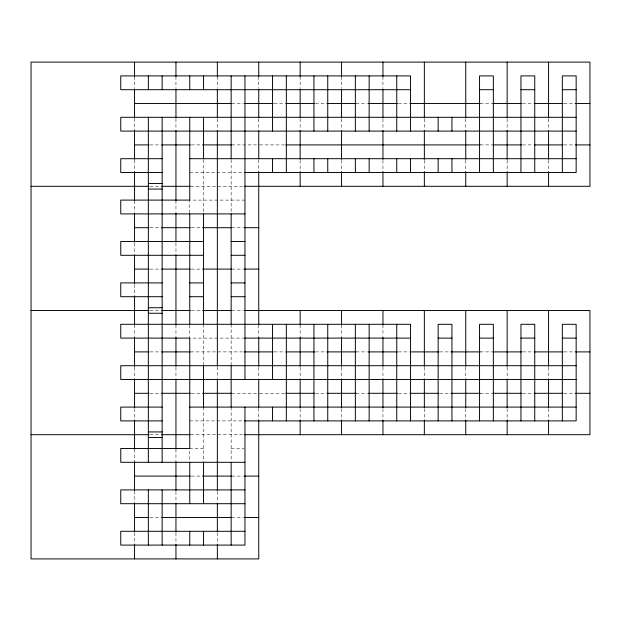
<?xml version="1.0" encoding="UTF-8"?>
<svg xmlns="http://www.w3.org/2000/svg" width="621" height="621" viewBox="0 0 621 621"><rect width="100%" height="100%" fill="white"/><g stroke="black" fill="none" stroke-linecap="round" stroke-linejoin="round"><path stroke-width="0.47" stroke-dasharray="3.1 2.33" d="M231.788 103.497L243.347 103.497M274.156 103.497L284.744 103.497M315.553 103.497L327.112 103.497M355.988 103.497L367.547 103.497M398.356 103.497L408.944 103.497M480.188 103.497L491.747 103.497M522.556 103.497L533.144 103.497M563.953 103.497L575.512 103.497M149.956 144.903L160.544 144.903M191.353 144.903L202.912 144.903M231.788 144.903L259.236 144.903M259.71 144.903L284.744 144.903M480.188 144.903L491.747 144.903M522.556 144.903L533.144 144.903M563.953 144.903L575.512 144.903M189.747 172.498L244.03 172.498M149.956 186.3L160.544 186.3M190.717 186.3L243.983 186.3M244.953 200.102L189.747 200.102L189.747 213.903M149.956 227.697L160.544 227.697M191.353 227.697L202.912 227.697M231.788 227.697L243.347 227.697M149.956 269.103L160.544 269.103M191.353 269.103L202.912 269.103M231.788 269.103L243.347 269.103M149.956 310.5L160.544 310.5M191.353 310.5L202.912 310.5M231.788 310.5L243.347 310.5M244.953 338.103L189.747 338.103L189.747 324.302M149.956 351.897L160.544 351.897M190.717 351.897L243.983 351.897M274.156 351.897L284.744 351.897M315.553 351.897L327.112 351.897M355.988 351.897L367.547 351.897M398.356 351.897L408.944 351.897M439.753 351.897L451.312 351.897M480.188 351.897L491.747 351.897M522.556 351.897L533.144 351.897M563.953 351.897L575.512 351.897M149.956 393.303L160.544 393.303M191.353 393.303L202.912 393.303M231.788 393.303L259.236 393.303M259.71 393.303L284.744 393.303M315.553 393.303L327.112 393.303M355.988 393.303L367.547 393.303M398.356 393.303L408.944 393.303M439.753 393.303L451.312 393.303M480.188 393.303L491.747 393.303M522.556 393.303L533.144 393.303M563.953 393.303L575.512 393.303M189.747 420.898L244.953 420.898M149.956 434.7L160.544 434.7M190.717 434.7L243.983 434.7M203.548 448.502L189.747 448.502L189.747 462.303M231.152 448.502L244.03 448.502M191.353 476.097L202.912 476.097M231.788 476.097L243.347 476.097M149.956 517.503L160.544 517.503M231.788 517.503L243.347 517.503M548.553 118.906L548.553 129.494M548.553 160.303L548.553 171.862M548.553 367.306L548.553 377.894M548.553 408.703L548.553 420.262M507.147 118.906L507.147 129.494M507.147 160.303L507.147 171.862M507.147 367.306L507.147 377.894M507.147 408.703L507.147 420.262M465.75 118.906L465.75 129.494M465.75 160.303L465.75 171.862M465.75 367.306L465.75 377.894M465.75 408.703L465.75 420.262M424.353 118.906L424.353 129.494M424.353 160.303L424.353 171.862M424.353 367.306L424.353 377.894M424.353 408.703L424.353 420.262M382.947 76.538L382.947 88.097M382.947 118.906L382.947 129.494M382.947 160.303L382.947 171.862M382.947 324.938L382.947 336.497M382.947 367.306L382.947 377.894M382.947 408.703L382.947 420.262M341.55 76.538L341.55 88.097M341.55 118.906L341.55 129.494M341.55 160.303L341.55 171.862M341.55 324.938L341.55 336.497M341.55 367.306L341.55 377.894M341.55 408.703L341.55 420.262M300.153 76.538L300.153 88.097M300.153 118.906L300.153 129.494M300.153 160.303L300.153 171.862M300.153 324.938L300.153 336.497M300.153 367.306L300.153 377.894M300.153 408.703L300.153 420.262M258.747 76.538L258.747 88.097M258.747 118.906L258.747 129.89M258.747 159.907L258.747 171.862M258.747 324.938L258.747 336.497M258.747 367.306L258.747 378.29M258.747 408.308L258.747 420.262M231.152 159.62L231.152 213.903M231.152 324.302L231.152 365.699M231.152 407.097L231.152 461.38M217.35 76.538L217.35 88.097M217.35 118.906L217.35 129.494M217.35 366.91L217.35 377.894M217.35 491.506L217.35 502.094M217.35 532.903L217.35 544.462M203.548 159.62L203.548 213.903M203.548 324.302L203.548 365.699M203.548 407.097L203.548 462.303M175.953 76.538L175.953 88.097M175.953 118.906L175.953 129.494M175.953 200.738L175.953 212.297M175.953 243.106L175.953 253.694M175.953 324.938L175.953 336.497M175.953 367.306L175.953 377.894M175.953 449.138L175.953 460.697M175.953 491.506L175.953 502.094M175.953 532.903L175.953 544.462M134.547 76.538L134.547 88.298M134.547 118.378L134.547 130.022M134.547 160.102L134.547 171.862M134.547 200.738L134.547 212.297M134.547 243.106L134.547 253.694M134.547 284.503L134.547 296.062M134.547 324.938L134.547 336.497M134.547 367.306L134.547 377.894M134.547 408.703L134.547 420.262M134.547 449.138L134.547 460.898M134.547 490.978L134.547 502.622M134.547 532.702L134.547 544.462"/><path stroke-width="0.93" d="M410.551 89.703L120.753 89.703L120.753 75.902L410.551 75.902L410.551 131.101M479.552 89.703L493.353 89.703M520.949 89.703L534.751 89.703M562.347 89.703L576.148 89.703M134.547 103.497L231.788 103.497M244.309 103.497L273.193 103.497M285.707 103.497L314.591 103.497M327.112 103.497L355.988 103.497M368.509 103.497L397.393 103.497M409.907 103.497L480.188 103.497M492.709 103.497L521.593 103.497M534.107 103.497L562.991 103.497M575.512 103.497L589.95 103.497M576.148 117.299L120.753 117.299L120.753 131.101L576.148 131.101M134.547 144.903L148.993 144.903M161.507 144.903L190.391 144.903M202.912 144.903L231.788 144.903M285.707 144.903L480.188 144.903M492.709 144.903L521.593 144.903M534.107 144.903L562.991 144.903M575.512 144.903L589.95 144.903M162.151 158.697L120.753 158.697L120.753 172.498L162.151 172.498M189.747 158.697L576.148 158.697M244.472 172.498L576.148 172.498L576.148 75.902L562.347 75.902L562.347 172.498M148.349 183.537L162.151 183.537M31.05 186.3L148.993 186.3M161.507 186.3L190.391 186.3M244.309 186.3L589.95 186.3L589.95 62.1L31.05 62.1L31.05 558.9L258.747 558.9L258.747 420.262M148.349 189.063L162.151 189.063M244.953 213.903L120.753 213.903L120.753 200.102L189.747 200.102L189.747 117.299M134.547 227.697L148.993 227.697M161.507 227.697L190.391 227.697M202.912 227.697L231.788 227.697M244.309 227.697L258.747 227.697M203.548 241.499L120.753 241.499L120.753 255.301L203.548 255.301M231.152 241.499L244.953 241.499M231.152 255.301L244.953 255.301M134.547 269.103L148.993 269.103M161.507 269.103L190.391 269.103M202.912 269.103L231.788 269.103M244.309 269.103L258.747 269.103M162.151 282.897L120.753 282.897L120.753 296.698L162.151 296.698M189.747 282.897L203.548 282.897M231.152 282.897L244.953 282.897M189.747 296.698L203.548 296.698M231.152 296.698L244.953 296.698M148.349 307.737L162.151 307.737M31.05 310.5L148.993 310.5M161.507 310.5L190.391 310.5M202.912 310.5L231.788 310.5M244.309 310.5L589.95 310.5L589.95 434.7L244.309 434.7M148.349 313.263L162.151 313.263M244.953 338.103L410.551 338.103M438.147 338.103L451.948 338.103M479.552 338.103L493.353 338.103M520.949 338.103L534.751 338.103M562.347 338.103L576.148 338.103M134.547 351.897L148.993 351.897M161.507 351.897L190.391 351.897M244.309 351.897L273.193 351.897M285.707 351.897L314.591 351.897M327.112 351.897L355.988 351.897M368.509 351.897L397.393 351.897M409.907 351.897L438.791 351.897M451.312 351.897L480.188 351.897M492.709 351.897L521.593 351.897M534.107 351.897L562.991 351.897M575.512 351.897L589.95 351.897M576.148 365.699L120.753 365.699L120.753 379.501L576.148 379.501M134.547 393.303L148.993 393.303M161.507 393.303L190.391 393.303M202.912 393.303L231.788 393.303M285.707 393.303L314.591 393.303M327.112 393.303L355.988 393.303M368.509 393.303L397.393 393.303M409.907 393.303L438.791 393.303M451.312 393.303L480.188 393.303M492.709 393.303L521.593 393.303M534.107 393.303L562.991 393.303M575.512 393.303L589.95 393.303M162.151 407.097L120.753 407.097L120.753 420.898L162.151 420.898M189.747 407.097L576.148 407.097M244.472 420.898L576.148 420.898L576.148 324.302L562.347 324.302L562.347 420.898M148.349 431.937L162.151 431.937M31.05 434.7L148.993 434.7M161.507 434.7L190.391 434.7M148.349 437.463L162.151 437.463M244.953 462.303L120.753 462.303L120.753 448.502L189.747 448.502L189.747 338.103L120.753 338.103L120.753 324.302L410.551 324.302L410.551 420.898M134.547 476.097L190.391 476.097M202.912 476.097L231.788 476.097M244.309 476.097L258.747 476.097M244.953 489.899L120.753 489.899L120.753 503.701L244.953 503.701M134.547 517.503L148.993 517.503M161.507 517.503L231.788 517.503M244.309 517.503L258.747 517.503M244.953 531.297L120.753 531.297L120.753 545.098L244.953 545.098L244.953 407.097M548.553 62.1L548.553 117.943M548.553 130.457L548.553 159.341M548.553 171.862L548.553 186.3M548.553 310.5L548.553 366.343M548.553 378.857L548.553 407.741M548.553 420.262L548.553 434.7M534.751 172.498L534.751 75.902L520.949 75.902L520.949 172.498M534.751 420.898L534.751 324.302L520.949 324.302L520.949 420.898M507.147 62.1L507.147 117.943M507.147 130.457L507.147 159.341M507.147 171.862L507.147 186.3M507.147 310.5L507.147 366.343M507.147 378.857L507.147 407.741M507.147 420.262L507.147 434.7M493.353 172.498L493.353 75.902L479.552 75.902L479.552 172.498M493.353 420.898L493.353 324.302L479.552 324.302L479.552 420.898M465.75 62.1L465.75 117.943M465.75 130.457L465.75 159.341M465.75 171.862L465.75 186.3M465.75 310.5L465.75 366.343M465.75 378.857L465.75 407.741M465.75 420.262L465.75 434.7M451.948 117.299L451.948 131.101M451.948 158.697L451.948 172.498M451.948 420.898L451.948 324.302L438.147 324.302L438.147 420.898M438.147 117.299L438.147 131.101M438.147 158.697L438.147 172.498M424.353 62.1L424.353 117.943M424.353 130.457L424.353 159.341M424.353 171.862L424.353 186.3M424.353 310.5L424.353 366.343M424.353 378.857L424.353 407.741M424.353 420.262L424.353 434.7M410.551 158.697L410.551 172.498M396.749 75.902L396.749 131.101M396.749 158.697L396.749 172.498M396.749 324.302L396.749 420.898M382.947 62.1L382.947 76.538M382.947 89.059L382.947 117.943M382.947 130.457L382.947 159.341M382.947 171.862L382.947 186.3M382.947 310.5L382.947 324.938M382.947 337.459L382.947 366.343M382.947 378.857L382.947 407.741M382.947 420.262L382.947 434.7M369.153 75.902L369.153 131.101M369.153 158.697L369.153 172.498M369.153 324.302L369.153 420.898M355.352 75.902L355.352 131.101M355.352 158.697L355.352 172.498M355.352 324.302L355.352 420.898M341.55 62.1L341.55 76.538M341.55 89.059L341.55 117.943M341.55 130.457L341.55 159.341M341.55 171.862L341.55 186.3M341.55 310.5L341.55 324.938M341.55 337.459L341.55 366.343M341.55 378.857L341.55 407.741M341.55 420.262L341.55 434.7M327.748 75.902L327.748 131.101M327.748 158.697L327.748 172.498M327.748 324.302L327.748 420.898M313.947 75.902L313.947 131.101M313.947 158.697L313.947 172.498M313.947 324.302L313.947 420.898M300.153 62.1L300.153 76.538M300.153 89.059L300.153 117.943M300.153 130.457L300.153 159.341M300.153 171.862L300.153 186.3M300.153 310.5L300.153 324.938M300.153 337.459L300.153 366.343M300.153 378.857L300.153 407.741M300.153 420.262L300.153 434.7M286.351 75.902L286.351 172.498M286.351 324.302L286.351 420.898M272.549 75.902L272.549 131.101M272.549 158.697L272.549 172.498M272.549 324.302L272.549 379.501M272.549 407.097L272.549 420.898M258.747 62.1L258.747 76.538M258.747 89.059L258.747 117.943M258.747 130.86L258.747 158.945M258.747 171.862L258.747 324.938M258.747 337.459L258.747 366.343M258.747 379.26L258.747 407.345M244.953 75.902L244.953 379.501M231.152 75.902L231.152 158.697M231.152 213.903L231.152 324.302M231.152 365.699L231.152 407.097M231.152 462.303L231.152 545.098M217.35 62.1L217.35 76.538M217.35 89.059L217.35 117.943M217.35 130.457L217.35 365.94M217.35 378.857L217.35 490.543M217.35 503.057L217.35 531.941M217.35 544.462L217.35 558.9M203.548 75.902L203.548 89.703M203.548 117.299L203.548 158.697M203.548 213.903L203.548 324.302M203.548 365.699L203.548 407.097M203.548 462.303L203.548 503.701M203.548 531.297L203.548 545.098M189.747 75.902L189.747 89.703M189.747 213.903L189.747 324.302M189.747 462.303L189.747 503.701M189.747 531.297L189.747 545.098M175.953 62.1L175.953 76.538M175.953 89.059L175.953 117.943M175.953 130.457L175.953 200.738M175.953 213.259L175.953 242.143M175.953 254.657L175.953 324.938M175.953 337.459L175.953 366.343M175.953 378.857L175.953 449.138M175.953 461.659L175.953 490.543M175.953 503.057L175.953 531.941M175.953 544.462L175.953 558.9M162.151 75.902L162.151 89.703M162.151 117.299L162.151 462.303M162.151 489.899L162.151 545.098M148.349 75.902L148.349 89.703M148.349 117.299L148.349 462.303M148.349 489.899L148.349 545.098M134.547 62.1L134.547 76.538M134.547 89.059L134.547 117.943M134.547 130.457L134.547 159.341M134.547 171.862L134.547 200.738M134.547 213.259L134.547 242.143M134.547 254.657L134.547 283.541M134.547 296.062L134.547 324.938M134.547 337.459L134.547 366.343M134.547 378.857L134.547 407.741M134.547 420.262L134.547 449.138M134.547 461.659L134.547 490.543M134.547 503.057L134.547 531.941M134.547 544.462L134.547 558.9"/></g></svg>
